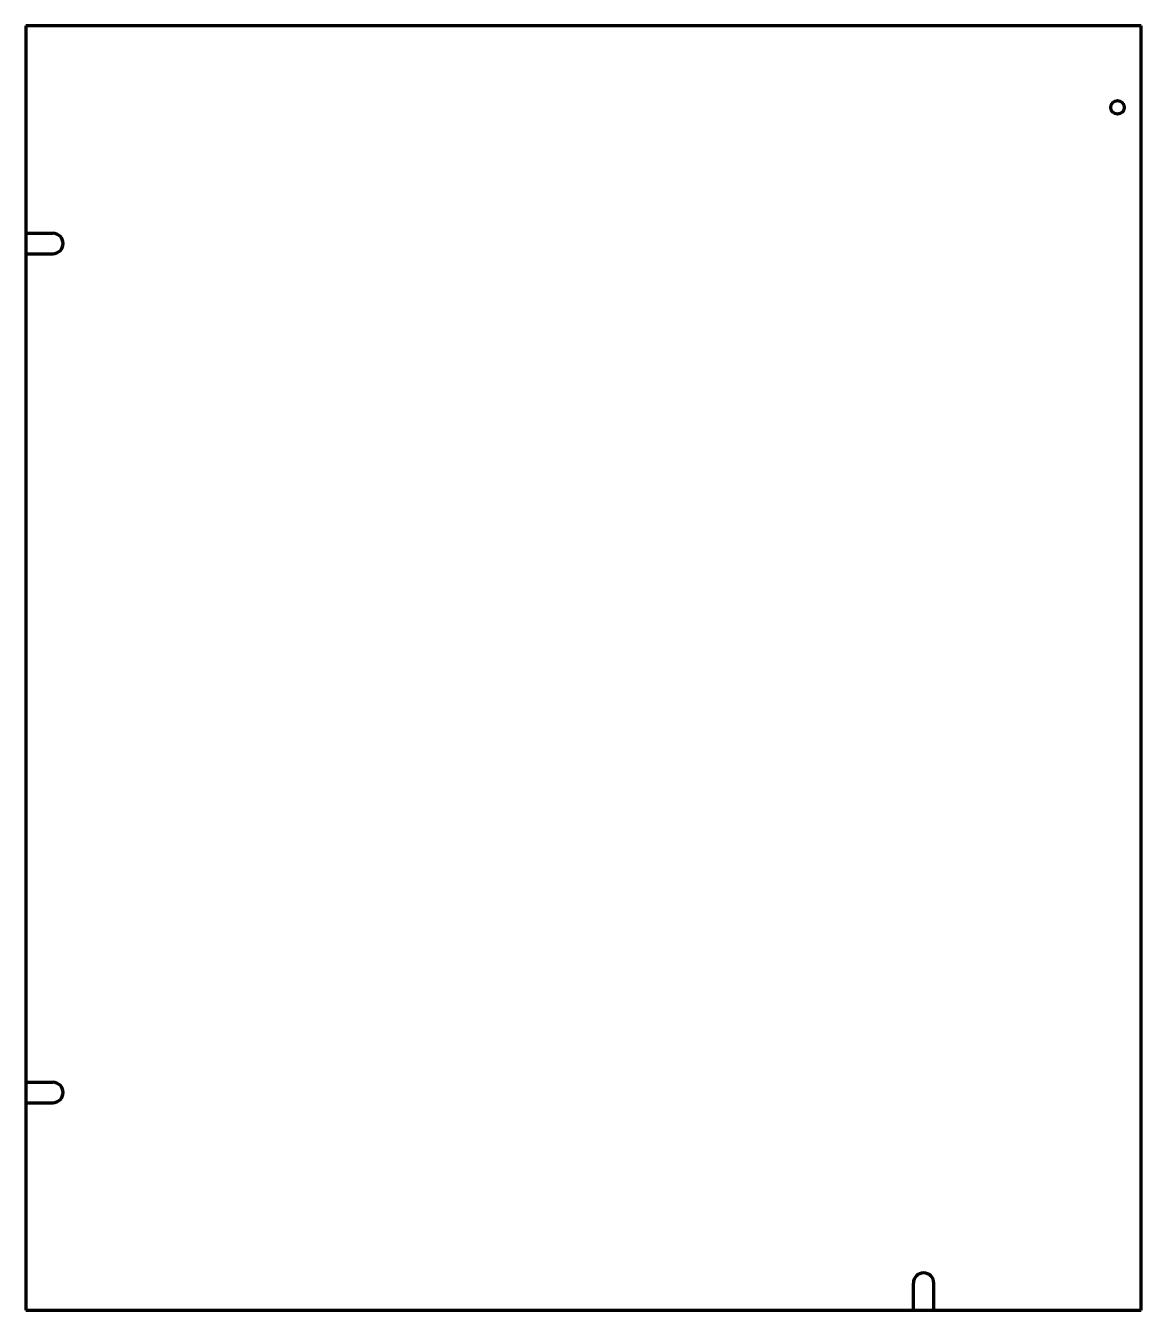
# Model space of a CAD drawing. Header units: inches. Extents: x 0 to 41, y 0 to 47.2.
import ezdxf

# ---------------------------------------------------------------- set-up
doc = ezdxf.new("R2010")
doc.units = ezdxf.units.IN
doc.header["$MEASUREMENT"] = 0
doc.layers.add('1', color=7, linetype='Continuous')

msp = doc.modelspace()

# ---------------------------------------------------------------- linework, layer by layer
at = {"color": 7, "lineweight": 90}
for p, q in [((0, 47.1875), (0, 0)), ((41, 47.1875), (0, 47.1875)), ((41, 0), (41, 47.1875)), ((0, 0), (41, 0))]:
    msp.add_line(p, q, dxfattribs=at)
at = {"layer": '1', "color": 7, "lineweight": 90}
for p, q in [((0, 39.5625), (1, 39.5625)), ((0, 38.8125), (1, 38.8125)), ((0, 8.375), (1, 8.375)), ((0, 7.625), (1, 7.625)), ((32.625, 0), (32.625, 1)), ((33.375, 0), (33.375, 1))]:
    msp.add_line(p, q, dxfattribs=at)
at = {"layer": '1', "color": 1, "lineweight": 90}
msp.add_circle((40.125, 44.1875), 0.25, dxfattribs=at)
at = {"layer": '1', "color": 7, "lineweight": 90}
for centre, start, end in [((1, 39.1875), 270, 450), ((1, 8), 270, 450), ((33, 1), 0, 180)]:
    msp.add_arc(centre, 0.375, start, end, dxfattribs=at)

doc.saveas('drawing.dxf')
